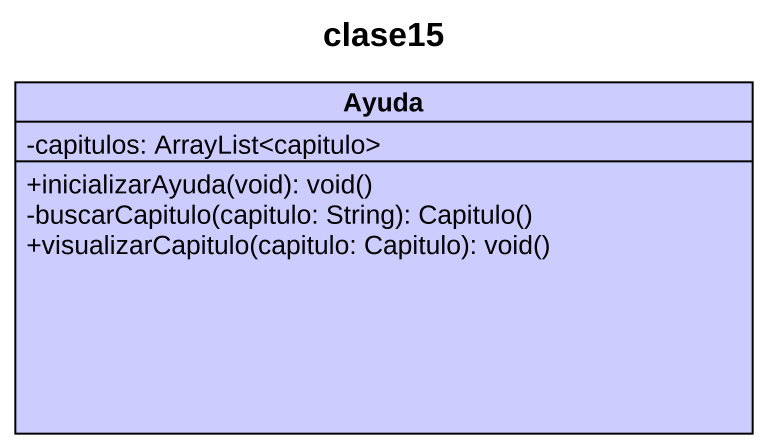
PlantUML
@startuml
title clase15
hide circle
hide empty members
skinparam classAttributeIconSize 0
class Ayuda #CCCCFF {
  -capitulos: ArrayList<capitulo>
  +inicializarAyuda(void): void()
  -buscarCapitulo(capitulo: String): Capitulo()
  +visualizarCapitulo(capitulo: Capitulo): void()
}
@enduml
